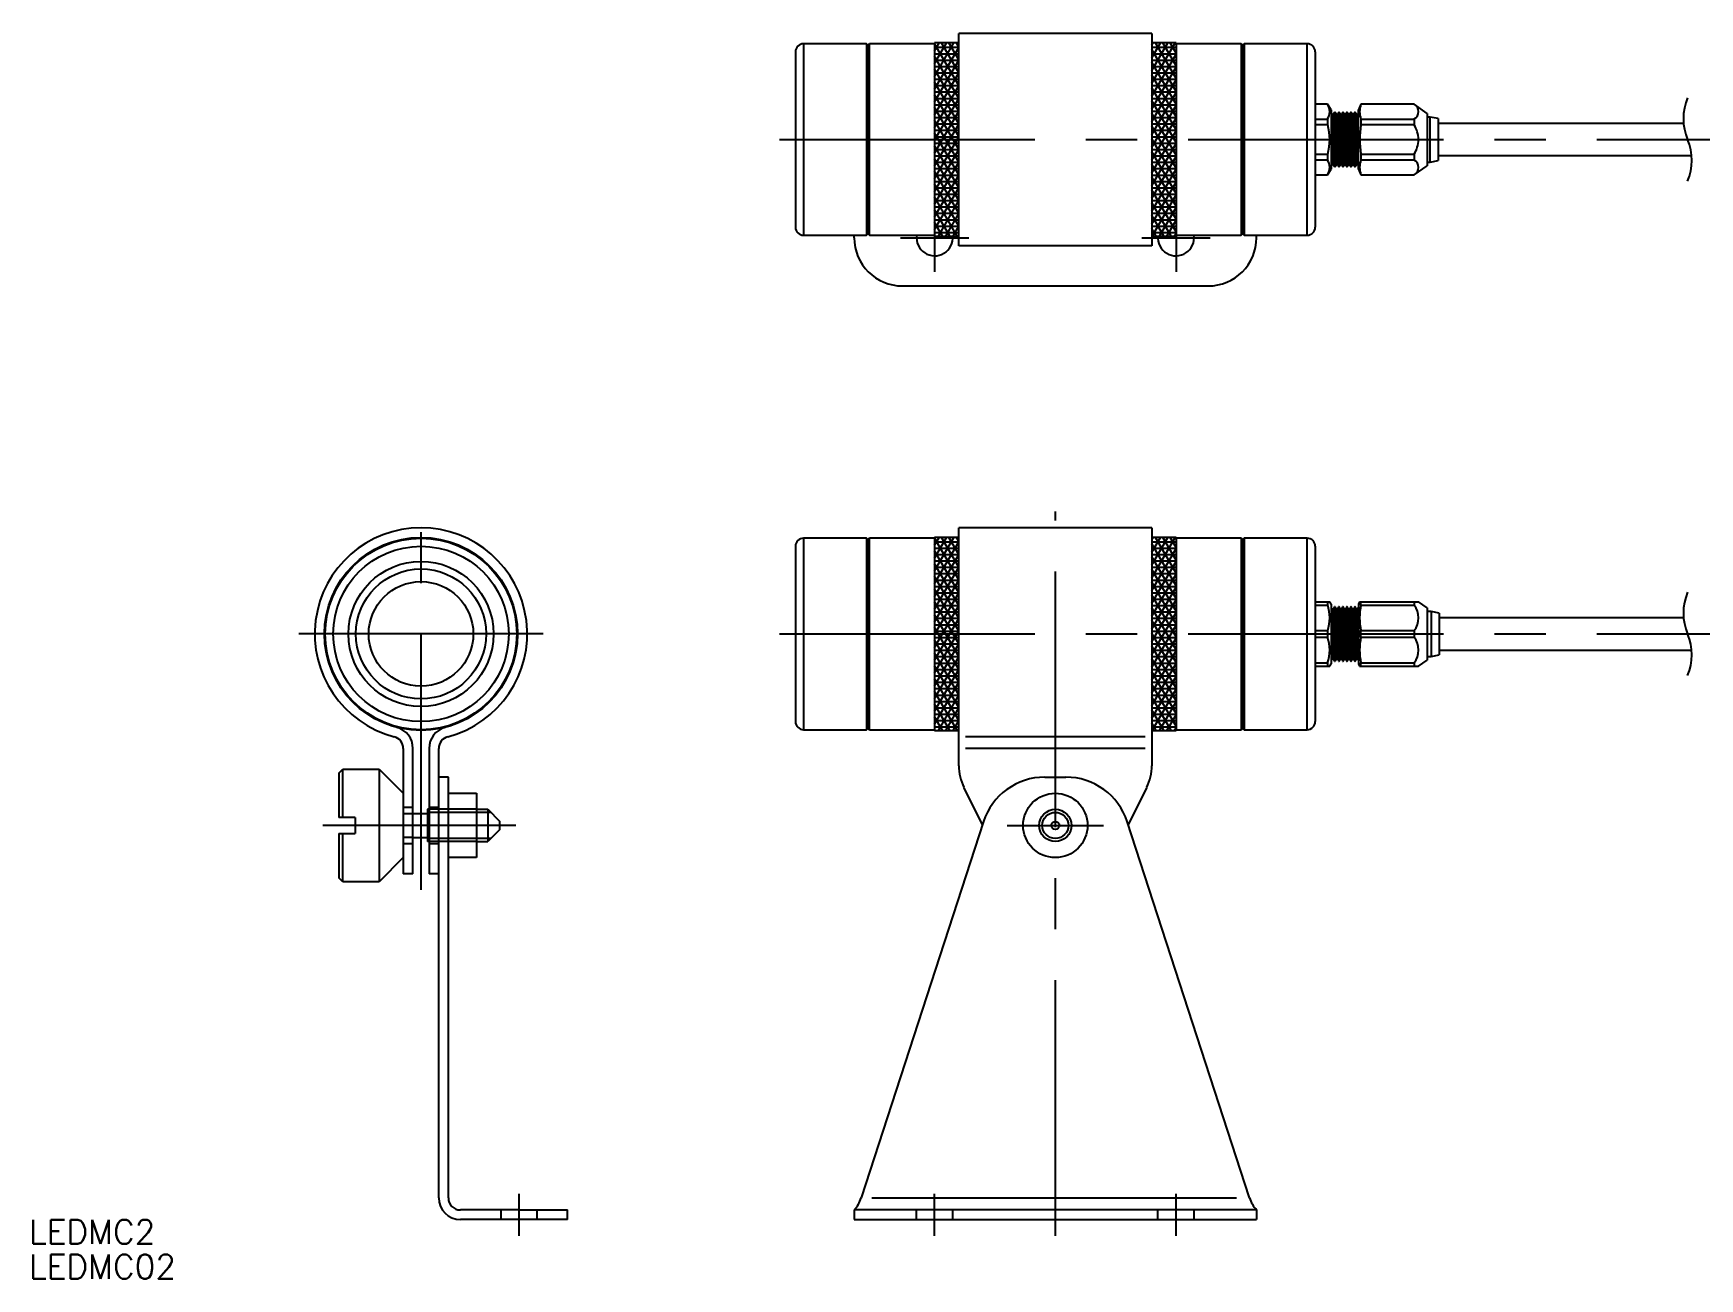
# Model space of a CAD drawing. Extents: x -48 to 334, y -80 to 81.
# Drawn here: x -48.2 to 158.9, y -80.1 to 74.7 of the extents above; entities that cross this region are included whole.
import ezdxf

# ---------------------------------------------------------------- set-up
doc = ezdxf.new("R2010")
doc.units = 0
doc.linetypes.add('CENTER', pattern=[50.8, 31.75, -6.35, 6.35, -6.35])
doc.linetypes.add('DASHED', pattern=[19.05, 12.7, -6.35])
doc.layers.get('0').update_dxf_attribs({"linetype": 'CONTINUOUS'})
doc.layers.add('CENTER', color=1, linetype='CENTER')
doc.styles.get("Standard").update_dxf_attribs({"font": 'txt.shx', "height": 3, "bigfont": 'bigfont.shx'})

# ---------------------------------------------------------------- blocks, each defined once
blk = doc.blocks.new('*U3')
at = {"color": 7, "linetype": 'CONTINUOUS'}
blk.add_text('LEDMC2', height=3, dxfattribs=at).set_placement((-48.7, -75.82))
blk = doc.blocks.new('*U4')
at = {"color": 7, "linetype": 'CONTINUOUS'}
blk.add_text('LEDMC02', height=3, dxfattribs=at).set_placement((-48.7, -80.14))

msp = doc.modelspace()

# ---------------------------------------------------------------- linework, layer by layer
at = {"color": 7, "linetype": 'CONTINUOUS'}
for p, q in [((90.84, 74.65), (66.84, 74.65)), ((66.84, 48.25), (66.84, 74.65)), ((90.84, 74.65), (90.84, 48.25)), ((47.54, 73.35), (47.54, 49.55)), ((55.36, 73.35), (47.54, 73.35)), ((55.36, 73.35), (55.36, 49.55)), ((55.56, 73.15), (55.36, 73.35)), ((55.76, 73.35), (55.56, 73.15)), ((55.56, 73.15), (55.56, 49.75)), ((63.84, 73.35), (55.76, 73.35)), ((55.76, 49.55), (55.76, 73.35)), ((63.84, 73.45), (63.84, 49.45)), ((63.84, 69.3), (66.24, 73.45)), ((63.84, 72.47), (64.41, 73.45)), ((63.84, 70.89), (65.32, 73.45)), ((66.84, 73.45), (63.84, 73.45)), ((66.84, 68.16), (63.84, 73.36)), ((63.84, 72.92), (66.84, 72.92)), ((63.84, 67.71), (66.84, 72.91)), ((66.84, 69.75), (64.7, 73.45)), ((66.84, 71.34), (65.62, 73.45)), ((66.84, 72.92), (66.54, 73.45)), ((90.84, 68.44), (93.74, 73.45)), ((90.84, 70.03), (92.82, 73.45)), ((90.84, 71.61), (91.9, 73.45)), ((90.84, 73.2), (90.99, 73.45)), ((93.84, 73.45), (90.84, 73.45)), ((90.84, 72.92), (93.84, 72.92)), ((93.84, 67.43), (90.84, 72.63)), ((93.84, 69.02), (91.28, 73.45)), ((93.84, 70.61), (92.2, 73.45)), ((93.84, 72.2), (93.12, 73.45)), ((93.84, 73.45), (93.84, 49.45)), ((101.93, 73.35), (93.84, 73.35)), ((101.93, 73.35), (101.93, 49.55)), ((102.12, 73.15), (101.93, 73.35)), ((102.32, 73.35), (102.12, 73.15)), ((102.12, 73.15), (102.12, 49.75)), ((102.32, 73.35), (102.32, 49.55)), ((110.14, 73.35), (102.32, 73.35)), ((110.14, 49.55), (110.14, 73.35)), ((46.54, 72.35), (46.54, 50.55)), ((63.84, 72.12), (66.84, 72.12)), ((66.84, 66.57), (63.84, 71.77)), ((63.84, 71.33), (66.84, 71.33)), ((63.84, 66.12), (66.84, 71.32)), ((63.84, 70.53), (66.84, 70.53)), ((90.84, 72.12), (93.84, 72.12)), ((90.84, 66.85), (93.84, 72.05)), ((90.84, 71.33), (93.84, 71.33)), ((93.84, 65.85), (90.84, 71.04)), ((90.84, 70.53), (93.84, 70.53)), ((90.84, 65.26), (93.84, 70.46)), ((111.14, 72.35), (111.14, 50.55)), ((66.84, 64.99), (63.84, 70.18)), ((63.84, 69.74), (66.84, 69.74)), ((63.84, 64.54), (66.84, 69.73)), ((63.84, 68.95), (66.84, 68.95)), ((66.84, 63.4), (63.84, 68.6)), ((90.84, 69.74), (93.84, 69.74)), ((93.84, 64.26), (90.84, 69.46)), ((90.84, 68.95), (93.84, 68.95)), ((90.84, 63.68), (93.84, 68.87)), ((63.84, 68.15), (66.84, 68.15)), ((63.84, 62.95), (66.84, 68.14)), ((63.84, 67.36), (66.84, 67.36)), ((66.84, 61.81), (63.84, 67.01)), ((63.84, 66.57), (66.84, 66.57)), ((63.84, 61.36), (66.84, 66.56)), ((90.84, 68.15), (93.84, 68.15)), ((93.84, 62.67), (90.84, 67.87)), ((90.84, 67.36), (93.84, 67.36)), ((90.84, 62.09), (93.84, 67.29)), ((90.84, 66.57), (93.84, 66.57)), ((93.84, 61.08), (90.84, 66.28)), ((63.84, 65.77), (66.84, 65.77)), ((66.84, 60.22), (63.84, 65.42)), ((63.84, 64.98), (66.84, 64.98)), ((63.84, 59.77), (66.84, 64.97)), ((90.84, 65.77), (93.84, 65.77)), ((90.84, 60.5), (93.84, 65.7)), ((90.84, 64.98), (93.84, 64.98)), ((93.84, 59.5), (90.84, 64.69)), ((112.68, 65.85), (111.14, 65.85)), ((112.68, 65.83), (111.14, 65.83)), ((112.68, 65.83), (112.68, 65.85)), ((113.14, 65.15), (112.68, 65.85)), ((113.14, 65.15), (113.14, 61.45)), ((113.39, 64.55), (113.24, 64.55)), ((113.24, 64.55), (113.24, 61.45)), ((113.55, 64.82), (113.39, 64.55)), ((113.39, 64.55), (113.39, 61.45)), ((113.55, 64.82), (113.55, 61.45)), ((113.77, 64.55), (113.61, 64.82)), ((113.61, 61.45), (113.61, 64.82)), ((113.77, 64.55), (113.77, 61.45)), ((113.89, 64.55), (113.77, 64.55)), ((114.05, 64.82), (113.89, 64.55)), ((113.89, 64.55), (113.89, 61.45)), ((114.05, 64.82), (114.05, 61.45)), ((114.27, 64.55), (114.11, 64.82)), ((114.11, 61.45), (114.11, 64.82)), ((114.27, 64.55), (114.27, 61.45)), ((114.39, 64.55), (114.27, 64.55)), ((114.55, 64.82), (114.39, 64.55)), ((114.39, 64.55), (114.39, 61.45)), ((114.55, 64.82), (114.55, 61.45)), ((114.77, 64.55), (114.61, 64.82)), ((114.61, 61.45), (114.61, 64.82)), ((114.77, 61.45), (114.77, 64.55)), ((114.89, 64.55), (114.77, 64.55)), ((115.05, 64.82), (114.89, 64.55)), ((114.89, 61.45), (114.89, 64.55)), ((115.05, 64.82), (115.05, 61.45)), ((115.27, 64.55), (115.11, 64.82)), ((115.11, 61.45), (115.11, 64.82)), ((115.27, 61.45), (115.27, 64.55)), ((115.39, 64.55), (115.27, 64.55)), ((115.55, 64.82), (115.39, 64.55)), ((115.39, 61.45), (115.39, 64.55)), ((115.55, 64.82), (115.55, 61.45)), ((115.77, 64.55), (115.61, 64.82)), ((115.61, 61.45), (115.61, 64.82)), ((115.77, 61.45), (115.77, 64.55)), ((115.89, 64.55), (115.77, 64.55)), ((116.05, 64.82), (115.89, 64.55)), ((115.89, 61.45), (115.89, 64.55)), ((116.05, 64.82), (116.05, 61.45)), ((116.27, 64.55), (116.11, 64.82)), ((116.11, 61.45), (116.11, 64.82)), ((116.27, 61.45), (116.27, 64.55)), ((116.39, 64.55), (116.27, 64.55)), ((116.54, 64.81), (116.39, 64.55)), ((116.39, 61.45), (116.39, 64.55)), ((116.82, 65.85), (116.54, 65.15)), ((116.54, 61.45), (116.54, 65.15)), ((123.43, 65.85), (116.82, 65.85)), ((116.82, 65.85), (116.82, 65.83)), ((123.43, 65.83), (116.82, 65.83)), ((125.04, 64.7), (123.43, 65.85)), ((123.43, 65.85), (123.43, 65.83)), ((125.04, 64.7), (125.04, 61.45)), ((125.44, 64.25), (125.04, 64.25)), ((126.44, 64.05), (125.44, 64.25)), ((125.44, 61.45), (125.44, 64.25)), ((63.84, 64.18), (66.84, 64.18)), ((66.84, 58.64), (63.84, 63.83)), ((63.84, 63.39), (66.84, 63.39)), ((63.84, 58.19), (66.84, 63.38)), ((63.84, 62.6), (66.84, 62.6)), ((66.84, 57.05), (63.84, 62.25)), ((90.84, 64.18), (93.84, 64.18)), ((90.84, 58.91), (93.84, 64.11)), ((90.84, 63.39), (93.84, 63.39)), ((93.84, 57.91), (90.84, 63.11)), ((90.84, 62.6), (93.84, 62.6)), ((90.84, 57.33), (93.84, 62.52)), ((111.14, 64), (112.68, 64)), ((112.68, 63.29), (111.14, 63.29)), ((112.68, 64), (112.68, 63.29)), ((116.82, 64), (123.43, 64)), ((116.82, 64), (116.82, 63.29)), ((123.43, 63.29), (116.82, 63.29)), ((123.43, 64), (123.43, 63.29)), ((126.44, 64.05), (126.44, 61.45)), ((156.93, 63.45), (126.44, 63.45)), ((63.84, 61.8), (66.84, 61.8)), ((63.84, 56.6), (66.84, 61.79)), ((63.84, 61.01), (66.84, 61.01)), ((66.84, 55.46), (63.84, 60.66)), ((63.84, 60.22), (66.84, 60.22)), ((63.84, 55.01), (66.84, 60.21)), ((90.84, 61.8), (93.84, 61.8)), ((93.84, 56.32), (90.84, 61.52)), ((90.84, 61.01), (93.84, 61.01)), ((90.84, 55.74), (93.84, 60.94)), ((90.84, 60.22), (93.84, 60.22)), ((113.14, 61.45), (113.14, 57.75)), ((113.24, 61.45), (113.24, 58.36)), ((113.39, 61.45), (113.39, 58.36)), ((113.55, 61.45), (113.55, 58.09)), ((113.61, 58.09), (113.61, 61.45)), ((113.77, 61.45), (113.77, 58.36)), ((113.89, 61.45), (113.89, 58.36)), ((114.05, 61.45), (114.05, 58.09)), ((114.11, 58.09), (114.11, 61.45)), ((114.27, 61.45), (114.27, 58.36)), ((114.39, 61.45), (114.39, 58.36)), ((114.55, 61.45), (114.55, 58.09)), ((114.61, 58.09), (114.61, 61.45)), ((114.77, 58.36), (114.77, 61.45)), ((114.89, 58.36), (114.89, 61.45)), ((115.05, 61.45), (115.05, 58.09)), ((115.11, 58.09), (115.11, 61.45)), ((115.27, 58.36), (115.27, 61.45)), ((115.39, 58.36), (115.39, 61.45)), ((115.55, 61.45), (115.55, 58.09)), ((115.61, 58.09), (115.61, 61.45)), ((115.77, 58.36), (115.77, 61.45)), ((115.89, 58.36), (115.89, 61.45)), ((116.05, 61.45), (116.05, 58.09)), ((116.11, 58.09), (116.11, 61.45)), ((116.27, 58.36), (116.27, 61.45)), ((116.39, 58.36), (116.39, 61.45)), ((116.54, 57.75), (116.54, 61.45)), ((125.04, 61.45), (125.04, 58.2)), ((125.44, 58.65), (125.44, 61.45)), ((126.44, 61.45), (126.44, 58.85)), ((63.84, 59.42), (66.84, 59.42)), ((66.84, 53.87), (63.84, 59.07)), ((63.84, 58.63), (66.84, 58.63)), ((63.84, 53.42), (66.84, 58.62)), ((93.84, 54.73), (90.84, 59.93)), ((90.84, 59.42), (93.84, 59.42)), ((90.84, 54.15), (93.84, 59.35)), ((90.84, 58.63), (93.84, 58.63)), ((93.84, 53.15), (90.84, 58.34)), ((111.14, 59.62), (112.68, 59.62)), ((112.68, 58.9), (111.14, 58.9)), ((112.68, 59.62), (112.68, 58.9)), ((113.24, 58.36), (113.39, 58.36)), ((113.39, 58.36), (113.55, 58.09)), ((113.61, 58.09), (113.77, 58.36)), ((113.77, 58.36), (113.89, 58.36)), ((113.89, 58.36), (114.05, 58.09)), ((114.11, 58.09), (114.27, 58.36)), ((114.27, 58.36), (114.39, 58.36)), ((114.39, 58.36), (114.55, 58.09)), ((114.61, 58.09), (114.77, 58.36)), ((114.77, 58.36), (114.89, 58.36)), ((114.89, 58.36), (115.05, 58.09)), ((115.11, 58.09), (115.27, 58.36)), ((115.27, 58.36), (115.39, 58.36)), ((115.39, 58.36), (115.55, 58.09)), ((115.61, 58.09), (115.77, 58.36)), ((115.77, 58.36), (115.89, 58.36)), ((115.89, 58.36), (116.05, 58.09)), ((116.11, 58.09), (116.27, 58.36)), ((116.27, 58.36), (116.39, 58.36)), ((116.39, 58.36), (116.54, 58.09)), ((116.82, 59.62), (123.43, 59.62)), ((116.82, 59.62), (116.82, 58.9)), ((123.43, 58.9), (116.82, 58.9)), ((123.43, 59.62), (123.43, 58.9)), ((123.43, 57.05), (125.04, 58.2)), ((125.04, 58.65), (125.44, 58.65)), ((125.44, 58.65), (126.44, 58.85)), ((126.44, 59.45), (157.92, 59.45)), ((63.84, 57.83), (66.84, 57.83)), ((66.84, 52.29), (63.84, 57.48)), ((63.84, 57.04), (66.84, 57.04)), ((63.84, 51.84), (66.84, 57.03)), ((63.84, 56.25), (66.84, 56.25)), ((90.84, 57.83), (93.84, 57.83)), ((90.84, 52.56), (93.84, 57.76)), ((90.84, 57.04), (93.84, 57.04)), ((93.84, 51.56), (90.84, 56.76)), ((90.84, 56.25), (93.84, 56.25)), ((90.84, 50.98), (93.84, 56.17)), ((111.14, 57.07), (112.68, 57.07)), ((111.14, 57.05), (112.68, 57.05)), ((112.68, 57.05), (113.14, 57.75)), ((112.68, 57.07), (112.68, 57.05)), ((116.54, 57.75), (116.82, 57.05)), ((116.82, 57.07), (123.43, 57.07)), ((116.82, 57.07), (116.82, 57.05)), ((116.82, 57.05), (123.43, 57.05)), ((123.43, 57.07), (123.43, 57.05)), ((66.84, 50.7), (63.84, 55.9)), ((63.84, 55.45), (66.84, 55.45)), ((63.84, 50.25), (66.84, 55.44)), ((63.84, 54.66), (66.84, 54.66)), ((66.65, 49.45), (63.84, 54.31)), ((63.84, 53.87), (66.84, 53.87)), ((64.3, 49.45), (66.84, 53.86)), ((90.84, 55.45), (93.84, 55.45)), ((93.84, 49.97), (90.84, 55.17)), ((90.84, 54.66), (93.84, 54.66)), ((90.84, 53.87), (93.84, 53.87)), ((90.88, 49.45), (93.84, 54.59)), ((63.84, 53.07), (66.84, 53.07)), ((65.73, 49.45), (63.84, 52.72)), ((63.84, 52.28), (66.84, 52.28)), ((65.22, 49.45), (66.84, 52.27)), ((93.23, 49.45), (90.84, 53.58)), ((90.84, 53.07), (93.84, 53.07)), ((90.84, 52.28), (93.84, 52.28)), ((92.31, 49.45), (90.84, 51.99)), ((91.79, 49.45), (93.84, 53)), ((55.36, 49.55), (55.56, 49.75)), ((55.56, 49.75), (55.76, 49.55)), ((63.84, 51.48), (66.84, 51.48)), ((64.81, 49.45), (63.84, 51.13)), ((63.84, 50.69), (66.84, 50.69)), ((63.84, 49.9), (66.84, 49.9)), ((66.13, 49.45), (66.84, 50.68)), ((90.84, 51.48), (93.84, 51.48)), ((90.84, 50.69), (93.84, 50.69)), ((91.39, 49.45), (90.84, 50.41)), ((90.84, 49.9), (93.84, 49.9)), ((92.71, 49.45), (93.84, 51.41)), ((93.63, 49.45), (93.84, 49.82)), ((101.93, 49.55), (102.12, 49.75)), ((102.12, 49.75), (102.32, 49.55)), ((47.54, 49.55), (55.36, 49.55)), ((53.84, 49.25), (53.84, 49.55)), ((55.76, 49.55), (63.84, 49.55)), ((63.9, 49.45), (63.84, 49.55)), ((63.84, 49.45), (66.84, 49.45)), ((90.84, 48.25), (66.84, 48.25)), ((90.84, 49.45), (93.84, 49.45)), ((93.84, 49.55), (101.93, 49.55)), ((102.32, 49.55), (110.14, 49.55)), ((103.84, 49.25), (103.84, 49.55)), ((59.84, 43.25), (97.84, 43.25)), ((66.84, -12.78), (66.84, 13.2)), ((90.84, 13.2), (66.84, 13.2)), ((90.84, 13.2), (90.84, -12.78)), ((46.54, 10.9), (46.54, -10.9)), ((47.54, 11.9), (47.54, -11.9)), ((55.36, 11.9), (47.54, 11.9)), ((55.36, 11.9), (55.36, -11.9)), ((55.56, 11.7), (55.36, 11.9)), ((55.76, 11.9), (55.56, 11.7)), ((55.56, 11.7), (55.56, -11.7)), ((55.76, -11.9), (55.76, 11.9)), ((63.84, 11.9), (55.76, 11.9)), ((63.84, 12), (63.84, -12)), ((63.84, 9.43), (65.32, 12)), ((63.84, 11.02), (64.41, 12)), ((63.84, 7.85), (66.24, 12)), ((66.84, 12), (63.84, 12)), ((66.84, 6.71), (63.84, 11.91)), ((63.84, 11.46), (66.84, 11.46)), ((63.84, 6.26), (66.84, 11.46)), ((63.84, 10.67), (66.84, 10.67)), ((66.84, 8.3), (64.7, 12)), ((66.84, 9.89), (65.62, 12)), ((66.84, 11.47), (66.54, 12)), ((93.84, 12), (90.84, 12)), ((90.84, 11.75), (90.99, 12)), ((90.84, 10.16), (91.9, 12)), ((90.84, 8.57), (92.82, 12)), ((90.84, 6.99), (93.74, 12)), ((90.84, 11.46), (93.84, 11.46)), ((93.84, 5.98), (90.84, 11.18)), ((90.84, 10.67), (93.84, 10.67)), ((90.84, 5.4), (93.84, 10.6)), ((93.84, 7.57), (91.28, 12)), ((93.84, 9.16), (92.2, 12)), ((93.84, 10.74), (93.12, 12)), ((93.84, 12), (93.84, -12)), ((101.93, 11.9), (93.84, 11.9)), ((101.93, 11.9), (101.93, -11.9)), ((102.12, 11.7), (101.93, 11.9)), ((102.32, 11.9), (102.12, 11.7)), ((102.12, 11.7), (102.12, -11.7)), ((110.14, 11.9), (102.32, 11.9)), ((102.32, 11.9), (102.32, -11.9)), ((110.14, -11.9), (110.14, 11.9)), ((111.14, 10.9), (111.14, -10.9)), ((66.84, 5.12), (63.84, 10.32)), ((63.84, 9.88), (66.84, 9.88)), ((63.84, 4.67), (66.84, 9.87)), ((63.84, 9.08), (66.84, 9.08)), ((66.84, 3.54), (63.84, 8.73)), ((63.84, 8.29), (66.84, 8.29)), ((90.84, 9.88), (93.84, 9.88)), ((93.84, 4.39), (90.84, 9.59)), ((90.84, 9.08), (93.84, 9.08)), ((90.84, 3.81), (93.84, 9.01)), ((90.84, 8.29), (93.84, 8.29)), ((63.84, 3.08), (66.84, 8.28)), ((63.84, 7.5), (66.84, 7.5)), ((66.84, 1.95), (63.84, 7.14)), ((63.84, 6.7), (66.84, 6.7)), ((63.84, 1.5), (66.84, 6.69)), ((93.84, 2.81), (90.84, 8)), ((90.84, 7.5), (93.84, 7.5)), ((90.84, 2.22), (93.84, 7.42)), ((90.84, 6.7), (93.84, 6.7)), ((93.84, 1.22), (90.84, 6.42)), ((63.84, 5.91), (66.84, 5.91)), ((66.84, 0.36), (63.84, 5.56)), ((63.84, 5.11), (66.84, 5.11)), ((63.84, -0.09), (66.84, 5.11)), ((63.84, 4.32), (66.84, 4.32)), ((90.84, 5.91), (93.84, 5.91)), ((90.84, 0.64), (93.84, 5.83)), ((90.84, 5.11), (93.84, 5.11)), ((93.84, -0.37), (90.84, 4.83)), ((90.84, 4.32), (93.84, 4.32)), ((90.84, -0.95), (93.84, 4.25)), ((66.84, -1.23), (63.84, 3.97)), ((63.84, 3.53), (66.84, 3.53)), ((63.84, -1.68), (66.84, 3.52)), ((63.84, 2.73), (66.84, 2.73)), ((66.84, -2.81), (63.84, 2.38)), ((90.84, 3.53), (93.84, 3.53)), ((93.84, -1.96), (90.84, 3.24)), ((90.84, 2.73), (93.84, 2.73)), ((90.84, -2.54), (93.84, 2.66)), ((111.14, 4), (112.95, 4)), ((111.14, 3.59), (112.68, 3.59)), ((112.68, 4), (112.68, 3.59)), ((113.14, 3.7), (112.95, 4)), ((113.14, 3.7), (113.14, -3.7)), ((113.24, 3.09), (113.24, -3.09)), ((113.39, 3.09), (113.24, 3.09)), ((113.55, 3.36), (113.39, 3.09)), ((113.39, 3.09), (113.39, -3.09)), ((113.55, 3.36), (113.55, -3.36)), ((113.61, 3.36), (113.61, -3.36)), ((113.77, 3.09), (113.61, 3.36)), ((113.77, 3.09), (113.77, -3.09)), ((113.89, 3.09), (113.77, 3.09)), ((114.05, 3.36), (113.89, 3.09)), ((113.89, 3.09), (113.89, -3.09)), ((114.05, 3.36), (114.05, -3.36)), ((114.11, 3.36), (114.11, -3.36)), ((114.27, 3.09), (114.11, 3.36)), ((114.27, 3.09), (114.27, -3.09)), ((114.39, 3.09), (114.27, 3.09)), ((114.55, 3.36), (114.39, 3.09)), ((114.39, 3.09), (114.39, -3.09)), ((114.55, 3.36), (114.55, -3.36)), ((114.61, 3.36), (114.61, -3.36)), ((114.77, 3.09), (114.61, 3.36)), ((114.77, 3.09), (114.77, -3.09)), ((114.89, 3.09), (114.77, 3.09)), ((115.05, 3.36), (114.89, 3.09)), ((114.89, 3.09), (114.89, -3.09)), ((115.05, 3.36), (115.05, -3.36)), ((115.11, 3.36), (115.11, -3.36)), ((115.27, 3.09), (115.11, 3.36)), ((115.27, 3.09), (115.27, -3.09)), ((115.39, 3.09), (115.27, 3.09)), ((115.55, 3.36), (115.39, 3.09)), ((115.39, 3.09), (115.39, -3.09)), ((115.55, 3.36), (115.55, -3.36)), ((115.61, 3.36), (115.61, -3.36)), ((115.77, 3.09), (115.61, 3.36)), ((115.77, 3.09), (115.77, -3.09)), ((115.89, 3.09), (115.77, 3.09)), ((116.05, 3.36), (115.89, 3.09)), ((115.89, 3.09), (115.89, -3.09)), ((116.05, 3.36), (116.05, -3.36)), ((116.11, 3.36), (116.11, -3.36)), ((116.27, 3.09), (116.11, 3.36)), ((116.27, 3.09), (116.27, -3.09)), ((116.39, 3.09), (116.27, 3.09)), ((116.54, 3.36), (116.39, 3.09)), ((116.39, 3.09), (116.39, -3.09)), ((116.66, 4), (116.54, 3.7)), ((116.54, 3.7), (116.54, -3.7)), ((116.66, 4), (123.99, 4)), ((116.82, 3.59), (116.82, 4)), ((116.82, 3.59), (123.43, 3.59)), ((123.43, 4), (123.43, 3.59)), ((125.04, 3.25), (123.99, 4)), ((125.04, 3.25), (125.04, -3.25)), ((125.54, 2.8), (125.04, 2.8)), ((125.54, 2.8), (125.54, -2.8)), ((126.54, 2.6), (125.54, 2.8)), ((126.54, 2.6), (126.54, -2.6)), ((63.84, 1.94), (66.84, 1.94)), ((63.84, -3.27), (66.84, 1.93)), ((63.84, 1.15), (66.84, 1.15)), ((66.84, -4.4), (63.84, 0.79)), ((63.84, 0.35), (66.84, 0.35)), ((63.84, -4.85), (66.84, 0.34)), ((90.84, 1.94), (93.84, 1.94)), ((93.84, -3.54), (90.84, 1.65)), ((90.84, 1.15), (93.84, 1.15)), ((90.84, -4.13), (93.84, 1.07)), ((90.84, 0.35), (93.84, 0.35)), ((93.84, -5.13), (90.84, 0.07)), ((111.14, 0.41), (112.68, 0.41)), ((112.68, 0.41), (112.68, -0.41)), ((116.82, 0.41), (123.43, 0.41)), ((116.82, -0.41), (116.82, 0.41)), ((123.43, 0.41), (123.43, -0.41)), ((156.93, 2), (126.54, 2)), ((63.84, -0.44), (66.84, -0.44)), ((66.84, -5.99), (63.84, -0.79)), ((63.84, -6.44), (66.84, -1.24)), ((63.84, -1.24), (66.84, -1.24)), ((63.84, -2.03), (66.84, -2.03)), ((90.84, -0.44), (93.84, -0.44)), ((90.84, -5.71), (93.84, -0.52)), ((90.84, -1.24), (93.84, -1.24)), ((93.84, -6.72), (90.84, -1.52)), ((90.84, -2.03), (93.84, -2.03)), ((111.14, -0.41), (112.68, -0.41)), ((116.82, -0.41), (123.43, -0.41)), ((126.54, -2), (157.92, -2)), ((66.84, -7.58), (63.84, -2.38)), ((63.84, -2.82), (66.84, -2.82)), ((63.84, -8.03), (66.84, -2.83)), ((63.84, -3.62), (66.84, -3.62)), ((66.84, -9.16), (63.84, -3.97)), ((90.84, -7.3), (93.84, -2.1)), ((90.84, -2.82), (93.84, -2.82)), ((93.84, -8.31), (90.84, -3.11)), ((90.84, -3.62), (93.84, -3.62)), ((90.84, -8.89), (93.84, -3.69)), ((111.14, -3.59), (112.68, -3.59)), ((111.14, -4), (112.95, -4)), ((112.68, -3.59), (112.68, -4)), ((112.95, -4), (113.14, -3.7)), ((113.24, -3.09), (113.39, -3.09)), ((113.39, -3.09), (113.55, -3.36)), ((113.61, -3.36), (113.77, -3.09)), ((113.77, -3.09), (113.89, -3.09)), ((113.89, -3.09), (114.05, -3.36)), ((114.11, -3.36), (114.27, -3.09)), ((114.27, -3.09), (114.39, -3.09)), ((114.39, -3.09), (114.55, -3.36)), ((114.61, -3.36), (114.77, -3.09)), ((114.77, -3.09), (114.89, -3.09)), ((114.89, -3.09), (115.05, -3.36)), ((115.11, -3.36), (115.27, -3.09)), ((115.27, -3.09), (115.39, -3.09)), ((115.39, -3.09), (115.55, -3.36)), ((115.61, -3.36), (115.77, -3.09)), ((115.77, -3.09), (115.89, -3.09)), ((115.89, -3.09), (116.05, -3.36)), ((116.11, -3.36), (116.27, -3.09)), ((116.27, -3.09), (116.39, -3.09)), ((116.39, -3.09), (116.54, -3.36)), ((116.54, -3.7), (116.66, -4)), ((116.66, -4), (123.99, -4)), ((116.82, -3.59), (123.43, -3.59)), ((116.82, -4), (116.82, -3.59)), ((123.43, -3.59), (123.43, -4)), ((123.99, -4), (125.04, -3.25)), ((125.04, -2.8), (125.54, -2.8)), ((125.54, -2.8), (126.54, -2.6)), ((63.84, -4.41), (66.84, -4.41)), ((63.84, -9.62), (66.84, -4.42)), ((63.84, -5.2), (66.84, -5.2)), ((66.84, -10.75), (63.84, -5.56)), ((63.84, -6), (66.84, -6)), ((63.84, -11.2), (66.84, -6.01)), ((90.84, -4.41), (93.84, -4.41)), ((93.84, -9.89), (90.84, -4.7)), ((90.84, -5.2), (93.84, -5.2)), ((90.84, -10.48), (93.84, -5.28)), ((90.84, -6), (93.84, -6)), ((63.84, -6.79), (66.84, -6.79)), ((66.65, -12), (63.84, -7.14)), ((63.84, -7.59), (66.84, -7.59)), ((64.3, -12), (66.84, -7.59)), ((93.84, -11.48), (90.84, -6.28)), ((90.84, -6.79), (93.84, -6.79)), ((90.84, -7.59), (93.84, -7.59)), ((93.23, -12), (90.84, -7.87)), ((90.88, -12), (93.84, -6.87)), ((63.84, -8.38), (66.84, -8.38)), ((65.73, -12), (63.84, -8.73)), ((63.84, -9.17), (66.84, -9.17)), ((63.84, -9.97), (66.84, -9.97)), ((64.81, -12), (63.84, -10.32)), ((65.22, -12), (66.84, -9.18)), ((90.84, -8.38), (93.84, -8.38)), ((90.84, -9.17), (93.84, -9.17)), ((92.31, -12), (90.84, -9.46)), ((90.84, -9.97), (93.84, -9.97)), ((91.79, -12), (93.84, -8.45)), ((92.71, -12), (93.84, -10.04)), ((47.54, -11.9), (55.36, -11.9)), ((55.36, -11.9), (55.56, -11.7)), ((55.56, -11.7), (55.76, -11.9)), ((55.76, -11.9), (63.84, -11.9)), ((63.84, -10.76), (66.84, -10.76)), ((63.84, -11.55), (66.84, -11.55)), ((63.9, -12), (63.84, -11.91)), ((63.84, -12), (66.84, -12)), ((66.13, -12), (66.84, -10.77)), ((90.84, -10.76), (93.84, -10.76)), ((91.39, -12), (90.84, -11.05)), ((90.84, -11.55), (93.84, -11.55)), ((90.84, -12), (93.84, -12)), ((93.63, -12), (93.84, -11.63)), ((93.84, -11.9), (101.93, -11.9)), ((101.93, -11.9), (102.12, -11.7)), ((102.12, -11.7), (102.32, -11.9)), ((102.32, -11.9), (110.14, -11.9)), ((-2.2, -14.23), (-2.2, -29.8)), ((-1, -29.8), (-1, -14.23)), ((1, -14.23), (1, -29.8)), ((2.2, -29.8), (2.2, -14.23)), ((66.84, -14.23), (66.84, -12.78)), ((66.84, -16.38), (66.84, -14.23)), ((90.01, -12.78), (67.68, -12.78)), ((90.01, -14.23), (67.68, -14.23)), ((90.84, -12.78), (90.84, -14.23)), ((90.84, -14.23), (90.84, -16.38)), ((-10.2, -17.3), (-9.7, -16.8)), ((-10.2, -17.3), (-10.2, -22.8)), ((-9.7, -16.8), (-5.2, -16.8)), ((-9.7, -22.8), (-9.7, -16.8)), ((-5.2, -16.8), (-5.2, -30.8)), ((-5.2, -16.8), (-2.2, -19.8)), ((2.2, -70.1), (2.2, -17.8)), ((3.4, -17.8), (2.2, -17.8)), ((3.4, -70.1), (3.4, -17.8)), ((77.52, -17.8), (80.16, -17.8)), ((-2.2, -19.8), (-2.2, -27.8)), ((3.4, -19.8), (6.9, -19.8)), ((6.9, -19.8), (6.9, -27.8)), ((69.79, -23.7), (67.48, -19.07)), ((90.21, -19.07), (87.89, -23.7)), ((-1, -22.3), (0.8, -22.3)), ((1, -21.8), (0.8, -21.8)), ((0.8, -21.8), (0.8, -25.8)), ((6.9, -21.8), (8.3, -21.8)), ((8.3, -21.8), (9.8, -23.3)), ((8.3, -21.8), (8.3, -25.8)), ((-8.2, -22.8), (-10.2, -22.8)), ((-10.2, -24.8), (-10.2, -30.3)), ((-10.2, -24.8), (-8.2, -24.8)), ((-9.7, -30.8), (-9.7, -24.8)), ((-8.2, -22.8), (-8.2, -24.8)), ((9.8, -24.3), (8.3, -25.8)), ((9.8, -24.3), (9.8, -23.3)), ((69.92, -23.33), (54.72, -70.1)), ((102.96, -70.1), (87.77, -23.33)), ((-1, -25.3), (0.8, -25.3)), ((1, -25.8), (0.8, -25.8)), ((6.9, -25.8), (8.3, -25.8)), ((-2.2, -27.8), (-5.2, -30.8)), ((6.9, -27.8), (3.4, -27.8)), ((-9.7, -30.8), (-10.2, -30.3)), ((-5.2, -30.8), (-9.7, -30.8)), ((-1, -29.8), (-2.2, -29.8)), ((2.2, -29.8), (1, -29.8)), ((56.02, -70.1), (101.37, -70.1)), ((12.2, -71.6), (4.9, -71.6)), ((12.2, -71.6), (18.2, -71.6)), ((18.2, -72.8), (18.2, -71.6)), ((103.84, -71.6), (53.84, -71.6)), ((53.84, -71.6), (53.84, -72.8)), ((103.84, -71.6), (103.84, -72.8)), ((12.2, -72.8), (4.9, -72.8)), ((18.2, -72.8), (12.2, -72.8)), ((53.84, -72.8), (103.84, -72.8))]:
    msp.add_line(p, q, dxfattribs=at)
at = {"color": 3, "linetype": 'DASHED'}
for p, q in [((-2.2, -21.55), (-1, -21.55)), ((-2.2, -22.3), (-1, -22.3)), ((1, -21.55), (2.2, -21.55)), ((6.9, -21.8), (1, -21.8)), ((6.9, -22.18), (1, -22.18)), ((-1, -25.3), (-2.2, -25.3)), ((-2.2, -26.05), (-1, -26.05)), ((6.9, -25.42), (1, -25.42)), ((6.9, -25.8), (1, -25.8)), ((1, -26.05), (2.2, -26.05)), ((9.95, -72.8), (9.95, -71.6)), ((14.45, -72.8), (14.45, -71.6)), ((61.59, -72.8), (61.59, -71.6)), ((66.09, -72.8), (66.09, -71.6)), ((91.59, -72.8), (91.59, -71.6)), ((96.09, -72.8), (96.09, -71.6))]:
    msp.add_line(p, q, dxfattribs=at)
at = {"color": 3, "linetype": 'CONTINUOUS'}
for p, q in [((1, -22.18), (0.8, -22.18)), ((8.68, -22.18), (6.9, -22.18)), ((1, -25.42), (0.8, -25.42)), ((8.68, -25.42), (6.9, -25.42))]:
    msp.add_line(p, q, dxfattribs=at)
at = {"color": 7, "linetype": 'CONTINUOUS'}
for centre, radius in [((0, 0), 12), ((0, 0), 11.9), ((0, 0), 10.9), ((0, 0), 9.02), ((0, 0), 8.08), ((0, 0), 6.5), ((78.84, -23.8), 4), ((78.84, -23.8), 2), ((78.84, -23.8), 0.5)]:
    msp.add_circle(centre, radius, dxfattribs=at)
at = {"color": 3, "linetype": 'CONTINUOUS'}
msp.add_circle((78.84, -23.8), 1.62, dxfattribs=at)
at = {"color": 7, "linetype": 'CONTINUOUS'}
for centre, radius, start, end in [((47.54, 72.35), 1, 90, 180), ((110.14, 72.35), 1, 0, 90), ((111.19, 64.92), 1.75, 328.5134, 31.4866), ((113.24, 64.65), 0.1, 180, 270), ((113.58, 64.8), 0.0361, 24.2657, 155.7343), ((114.08, 64.8), 0.0361, 24.2684, 155.7316), ((114.58, 64.8), 0.0361, 24.2726, 155.7274), ((115.08, 64.8), 0.0361, 24.2684, 155.7316), ((115.58, 64.8), 0.0361, 24.2657, 155.7343), ((116.08, 64.8), 0.0361, 24.2726, 155.7274), ((119.42, 64.92), 2.76, 160.5849, 199.4151), ((122.96, 64.92), 1.03, 297.154, 62.852), ((106.4, 61.45), 6.55, 343.7396, 16.2604), ((127.46, 61.45), 10.79, 170.2223, 189.7777), ((120.39, 61.35), 3.6, 1.598, 32.481), ((120.39, 61.55), 3.6, 327.519, 358.402), ((111.19, 57.99), 1.75, 328.5134, 31.4866), ((113.24, 58.26), 0.1, 90, 180), ((113.58, 58.11), 0.0361, 204.2676, 335.7324), ((114.08, 58.11), 0.0361, 204.2702, 335.7298), ((114.58, 58.11), 0.0361, 204.2745, 335.7255), ((115.08, 58.11), 0.0361, 204.2702, 335.7298), ((115.58, 58.11), 0.0361, 204.2676, 335.7324), ((116.08, 58.11), 0.0361, 204.2745, 335.7255), ((119.42, 57.99), 2.76, 160.5849, 199.4151), ((122.96, 57.99), 1.03, 297.148, 62.846), ((47.54, 50.55), 1, 180, 270), ((110.14, 50.55), 1, 270, 0), ((59.84, 49.25), 6, 180, 270), ((63.84, 49.25), 2.25, 172.3377, 5.0997), ((93.84, 49.25), 2.25, 174.9003, 7.6623), ((97.84, 49.25), 6, 270, 0), ((0, 0), 13.2, 284.5782, 255.4218), ((47.54, 10.9), 1, 90, 180), ((110.14, 10.9), 1, 0, 90), ((108.01, 2), 4.94, 341.2516, 18.7484), ((113.24, 3.19), 0.1, 180, 270), ((113.58, 3.35), 0.0361, 30, 150), ((114.08, 3.35), 0.0361, 30, 150), ((114.58, 3.35), 0.0361, 30, 150), ((115.08, 3.35), 0.0361, 30, 150), ((115.58, 3.35), 0.0361, 30, 150), ((116.08, 3.35), 0.0361, 30, 150), ((124.74, 2), 8.08, 168.6717, 191.3283), ((121.46, 2), 2.53, 321.1168, 38.8832), ((108.07, -2), 4.88, 341.004, 18.996), ((124.74, -2), 8.08, 168.6729, 191.3271), ((121.47, -2), 2.52, 321.0217, 38.9783), ((113.24, -3.19), 0.1, 90, 180), ((113.58, -3.35), 0.0361, 210, 330), ((114.08, -3.35), 0.0361, 210, 330), ((114.58, -3.35), 0.0361, 210, 330), ((115.08, -3.35), 0.0361, 210, 330), ((115.58, -3.35), 0.0361, 210, 330), ((116.08, -3.35), 0.0361, 210, 330), ((-3.7, -14.23), 2.7, 360, 75.4218), ((3.7, -14.23), 2.7, 104.5782, 180), ((47.54, -10.9), 1, 180, 270), ((110.14, -10.9), 1, 270, 0), ((-3.7, -14.23), 1.5, 360, 75.4218), ((3.7, -14.23), 1.5, 104.5782, 180), ((72.84, -16.38), 6, 180, 206.5651), ((84.84, -16.38), 6, 333.4349, 0), ((77.52, -25.8), 8, 90, 162), ((80.16, -25.8), 8, 18, 90), ((4.9, -70.1), 2.7, 180, 270), ((4.9, -70.1), 1.5, 180, 270), ((50.55, -68.67), 4.41, 318.3238, 341.0333), ((107.14, -68.67), 4.41, 198.9667, 221.6762)]:
    msp.add_arc(centre, radius, start, end, dxfattribs=at)
at = {"color": 3, "linetype": 'CONTINUOUS'}
for centre, start, end in [((163.63, 64.04), 157.3801, 202.6199), ((151.21, 58.86), 337.3801, 22.6199), ((163.63, 2.59), 157.3801, 202.6199), ((151.21, -2.59), 337.3801, 22.6199)]:
    msp.add_arc(centre, 6.73, start, end, dxfattribs=at)
at = {"layer": 'CENTER', "color": 1, "linetype": 'CENTER'}
for p, q in [((44.54, 61.45), (201.08, 61.45)), ((63.84, 53.5), (63.84, 45)), ((93.84, 53.5), (93.84, 45)), ((59.59, 49.25), (68.09, 49.25)), ((89.59, 49.25), (98.09, 49.25)), ((0, -31.8), (0, 15.2)), ((78.84, -74.8), (78.84, 15.2)), ((15.2, 0), (-15.2, 0)), ((44.54, 0), (201.93, 0)), ((11.8, -23.8), (-12.2, -23.8)), ((72.84, -23.8), (84.84, -23.8)), ((74.59, -23.8), (83.09, -23.8)), ((12.2, -74.8), (12.2, -69.6)), ((63.84, -74.8), (63.84, -69.6)), ((93.84, -74.8), (93.84, -69.6))]:
    msp.add_line(p, q, dxfattribs=at)

# ---------------------------------------------------------------- block references
at = {"color": 7, "linetype": 'CONTINUOUS'}
for name in ['*U3', '*U4']:
    msp.add_blockref(name, (0, 0), dxfattribs=at)

doc.saveas('drawing.dxf')
